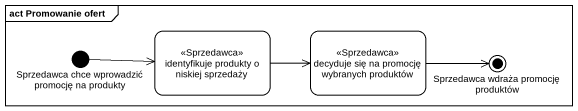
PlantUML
@startuml
mainframe act Promowanie ofert
hide empty description
state "identyfikuje produkty o niskiej sprzedaży" as identyfikuje_produkty_o <<Sprzedawca>>
state "decyduje się na promocję wybranych produktów" as decyduje_się_na_promocję <<Sprzedawca>>
state "Sprzedawca chce wprowadzić promocję na produkty" as Sprzedawca_chce_wprowadzić <<start>>
state "Sprzedawca wdraża promocję produktów" as Sprzedawca_wdraża_promocję <<end>>
identyfikuje_produkty_o -right-> decyduje_się_na_promocję
decyduje_się_na_promocję -right-> Sprzedawca_wdraża_promocję
Sprzedawca_chce_wprowadzić -right-> identyfikuje_produkty_o
@enduml
